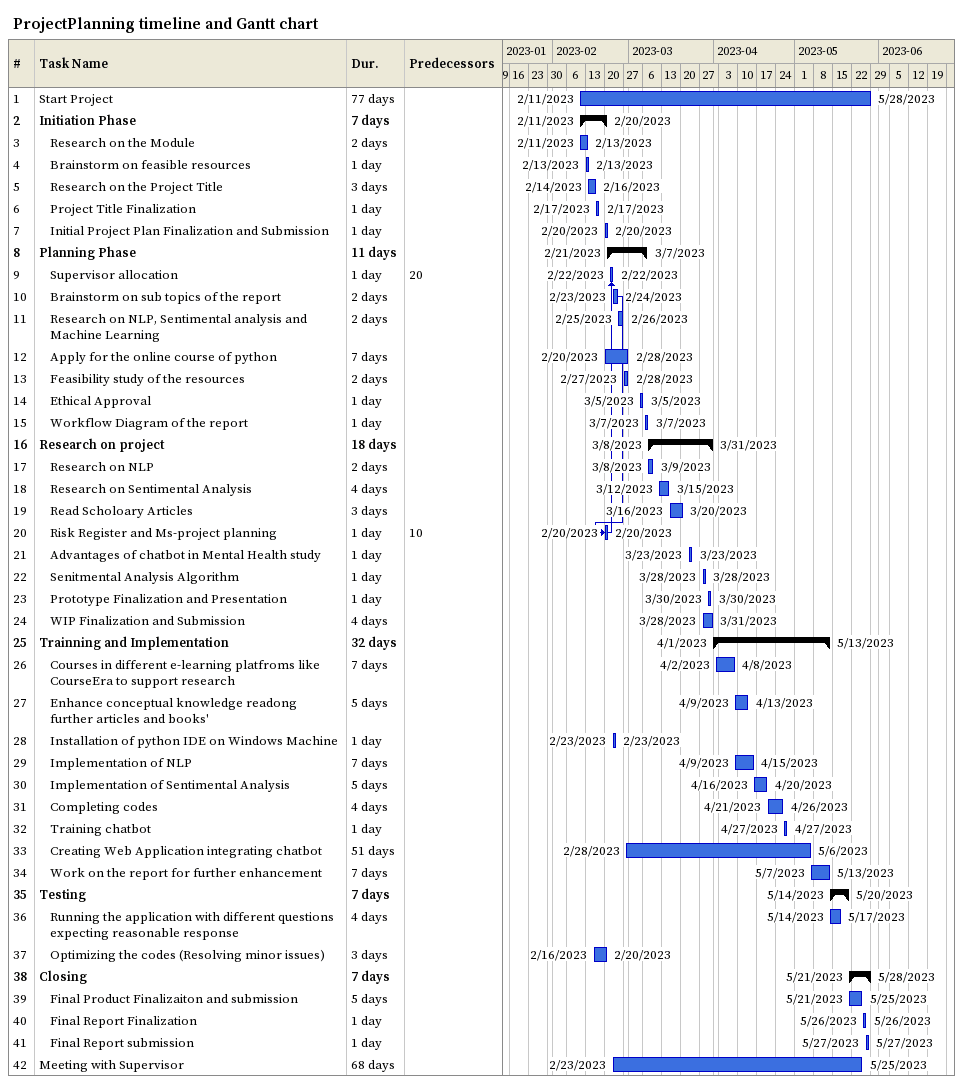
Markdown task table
ProjectPlanning timeline and Gantt chart

| ID | Level | Task | Duration | Start | Finish | Predecessors |
|---|---|---|---|---|---|---|
| 1 | 1 | Start Project | 77d | 2023-02-11 | 2023-05-28 |  |
| 2 | 1 | **Initiation Phase** | 7d | 2023-02-11 | 2023-02-20 |  |
| 3 | 2 | Research on the Module | 2d | 2023-02-11 | 2023-02-13 |  |
| 4 | 2 | Brainstorm on feasible resources | 1d | 2023-02-13 | 2023-02-13 |  |
| 5 | 2 | Research on the Project Title | 3d | 2023-02-14 | 2023-02-16 |  |
| 6 | 2 | Project Title Finalization | 1d | 2023-02-17 | 2023-02-17 |  |
| 7 | 2 | Initial Project Plan Finalization and Submission | 1d | 2023-02-20 | 2023-02-20 |  |
| 8 | 1 | **Planning Phase** | 11d | 2023-02-21 | 2023-03-07 |  |
| 9 | 2 | Supervisor allocation | 1d | 2023-02-22 | 2023-02-22 | 20 |
| 10 | 2 | Brainstorm on sub topics of the report | 2d | 2023-02-23 | 2023-02-24 |  |
| 11 | 2 | Research on NLP, Sentimental analysis and Machine Learning | 2d | 2023-02-25 | 2023-02-26 |  |
| 12 | 2 | Apply for the online course of python | 7d | 2023-02-20 | 2023-02-28 |  |
| 13 | 2 | Feasibility study of the resources | 2d | 2023-02-27 | 2023-02-28 |  |
| 14 | 2 | Ethical Approval | 1d | 2023-03-05 | 2023-03-05 |  |
| 15 | 2 | Workflow Diagram of the report | 1d | 2023-03-07 | 2023-03-07 |  |
| 16 | 1 | **Research on project** | 18d | 2023-03-08 | 2023-03-31 |  |
| 17 | 2 | Research on NLP | 2d | 2023-03-08 | 2023-03-09 |  |
| 18 | 2 | Research on Sentimental Analysis | 4d | 2023-03-12 | 2023-03-15 |  |
| 19 | 2 | Read Scholoary Articles | 3d | 2023-03-16 | 2023-03-20 |  |
| 20 | 2 | Risk Register and Ms-project planning | 1d | 2023-02-20 | 2023-02-20 | 10 |
| 21 | 2 | Advantages of chatbot in Mental Health study | 1d | 2023-03-23 | 2023-03-23 |  |
| 22 | 2 | Senitmental Analysis Algorithm | 1d | 2023-03-28 | 2023-03-28 |  |
| 23 | 2 | Prototype Finalization and Presentation | 1d | 2023-03-30 | 2023-03-30 |  |
| 24 | 2 | WIP Finalization and Submission | 4d | 2023-03-28 | 2023-03-31 |  |
| 25 | 1 | **Trainning and Implementation** | 32d | 2023-04-01 | 2023-05-13 |  |
| 26 | 2 | Courses in different e-learning platfroms like CourseEra to support research | 7d | 2023-04-02 | 2023-04-08 |  |
| 27 | 2 | Enhance conceptual knowledge readong further articles and books' | 5d | 2023-04-09 | 2023-04-13 |  |
| 28 | 2 | Installation of python IDE on Windows Machine | 1d | 2023-02-23 | 2023-02-23 |  |
| 29 | 2 | Implementation of NLP | 7d | 2023-04-09 | 2023-04-15 |  |
| 30 | 2 | Implementation of Sentimental Analysis | 5d | 2023-04-16 | 2023-04-20 |  |
| 31 | 2 | Completing codes | 4d | 2023-04-21 | 2023-04-26 |  |
| 32 | 2 | Training chatbot | 1d | 2023-04-27 | 2023-04-27 |  |
| 33 | 2 | Creating Web Application integrating chatbot | 51d | 2023-02-28 | 2023-05-06 |  |
| 34 | 2 | Work on the report for further enhancement | 7d | 2023-05-07 | 2023-05-13 |  |
| 35 | 1 | **Testing** | 7d | 2023-05-14 | 2023-05-20 |  |
| 36 | 2 | Running the application with different questions expecting reasonable response | 4d | 2023-05-14 | 2023-05-17 |  |
| 37 | 2 | Optimizing the codes (Resolving minor issues) | 3d | 2023-02-16 | 2023-02-20 |  |
| 38 | 1 | **Closing** | 7d | 2023-05-21 | 2023-05-28 |  |
| 39 | 2 | Final Product Finalizaiton and submission | 5d | 2023-05-21 | 2023-05-25 |  |
| 40 | 2 | Final Report Finalization | 1d | 2023-05-26 | 2023-05-26 |  |
| 41 | 2 | Final Report submission | 1d | 2023-05-27 | 2023-05-27 |  |
| 42 | 1 | Meeting with Supervisor | 68d | 2023-02-23 | 2023-05-25 |  |
